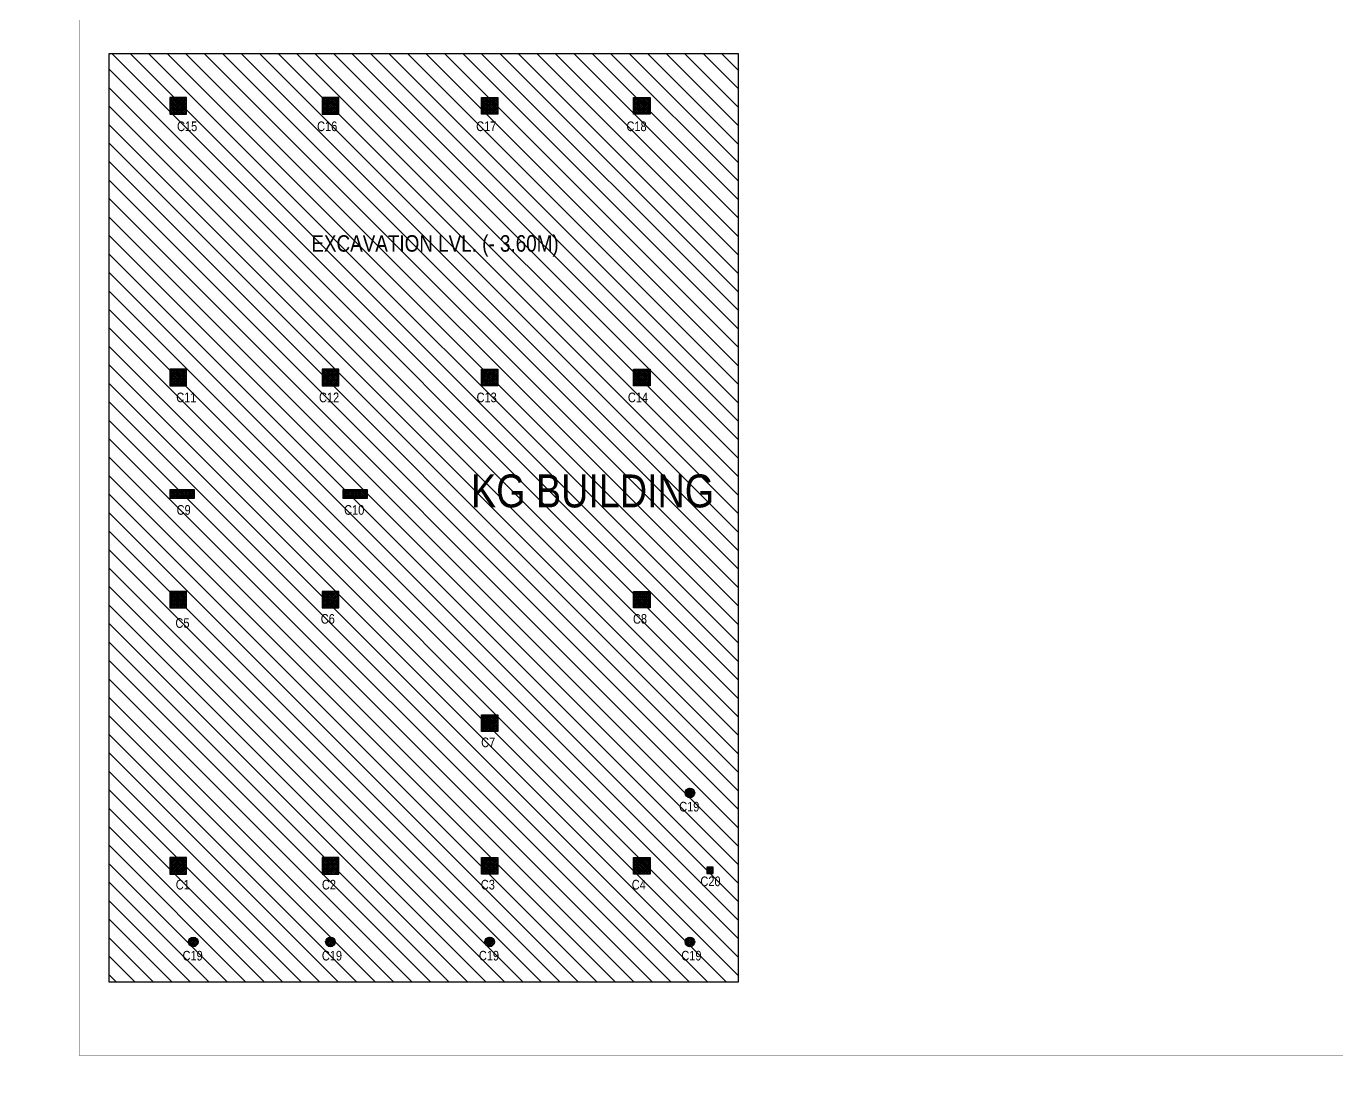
# Model space of a CAD drawing. Header units: millimetres. Extents: x 1112055 to 3390982, y -148532 to 766891.
# Drawn here: x 1641997 to 1689763, y 218182 to 256367 of the extents above; entities that cross this region are included whole.
import ezdxf

# ---------------------------------------------------------------- set-up
doc = ezdxf.new("R2010")
doc.units = ezdxf.units.MM
for name, color, linetype, lineweight in [('B COL. NO.', 3, 'Continuous', 20), ('B FINAL COLUMN', 1, 'Continuous', 30), ('B TITLE BLOCK', 250, 'Continuous', 0), ('EXCAVATION LINE', 236, 'Continuous', 30), ('g-sol250', 250, 'Continuous', 5)]:
    doc.layers.add(name, color=color, linetype=linetype, lineweight=lineweight)
doc.styles.add('SWINC', font='swissc.ttf')
pattern_1 = [(315, (2564917.786, 820275.324), (33.6759605, 33.6759605), []), (45, (2564917.786, 820275.324), (-33.6759605, 33.6759605), [])]
pattern_2 = [(315, (2564917.786, 820075.324), (33.6759605, 33.6759605), []), (45, (2564917.786, 820075.324), (-33.6759605, 33.6759605), [])]

msp = doc.modelspace()

# ---------------------------------------------------------------- hatches: boundary and pattern name
at = {"layer": 'EXCAVATION LINE', "lineweight": 0}
h = msp.add_hatch(dxfattribs=at)
h.set_pattern_fill('ANSI31', color=250, scale=150, angle=270)
h.set_pattern_definition([(315, (-268566.27, -141113.95), (336.7596, 336.7596), [])])
h.paths.add_polyline_path([(1645020, 255378.4), (1667950, 255378.4), (1667950, 221523.4), (1645020, 221523.4)])
at = {"layer": 'g-sol250'}
h = msp.add_hatch(dxfattribs=at)
h.set_pattern_fill('ANSI37', color=250, scale=15, angle=-90)
h.set_pattern_definition(pattern_1)
h.paths.add_polyline_path([(1647235, 253163.4), (1647835, 253163.4), (1647835, 253763.4), (1647235, 253763.4)])
h = msp.add_hatch(dxfattribs=at)
h.set_pattern_fill('ANSI37', color=250, scale=15, angle=-90)
h.set_pattern_definition(pattern_1)
h.paths.add_polyline_path([(1652785, 253163.4), (1653385, 253163.4), (1653385, 253763.4), (1652785, 253763.4)])
h = msp.add_hatch(dxfattribs=at)
h.set_pattern_fill('ANSI37', color=250, scale=15, angle=-90)
h.set_pattern_definition(pattern_1)
h.paths.add_polyline_path([(1658585, 253163.4), (1659185, 253163.4), (1659185, 253763.4), (1658585, 253763.4)])
h = msp.add_hatch(dxfattribs=at)
h.set_pattern_fill('ANSI37', color=250, scale=15, angle=-90)
h.set_pattern_definition(pattern_1)
h.paths.add_polyline_path([(1664135, 253163.4), (1664735, 253163.4), (1664735, 253763.4), (1664135, 253763.4)])
h = msp.add_hatch(dxfattribs=at)
h.set_pattern_fill('ANSI37', color=250, scale=15, angle=-90)
h.set_pattern_definition(pattern_1)
h.paths.add_polyline_path([(1647835, 243863.4), (1647235, 243863.4), (1647235, 243263.4), (1647835, 243263.4)])
h = msp.add_hatch(dxfattribs=at)
h.set_pattern_fill('ANSI37', color=250, scale=15, angle=-90)
h.set_pattern_definition(pattern_1)
h.paths.add_polyline_path([(1653385, 243863.4), (1652785, 243863.4), (1652785, 243263.4), (1653385, 243263.4)])
h = msp.add_hatch(dxfattribs=at)
h.set_pattern_fill('ANSI37', color=250, scale=15, angle=-90)
h.set_pattern_definition(pattern_1)
h.paths.add_polyline_path([(1659185, 243863.4), (1658585, 243863.4), (1658585, 243263.4), (1659185, 243263.4)])
h = msp.add_hatch(dxfattribs=at)
h.set_pattern_fill('ANSI37', color=250, scale=15, angle=-90)
h.set_pattern_definition(pattern_1)
h.paths.add_polyline_path([(1664735, 243863.4), (1664135, 243863.4), (1664135, 243263.4), (1664735, 243263.4)])
h = msp.add_hatch(dxfattribs=at)
h.set_pattern_fill('ANSI37', color=250, scale=15, angle=-90)
h.set_pattern_definition(pattern_1)
h.paths.add_polyline_path([(1647235, 239163.4), (1648135, 239163.4), (1648135, 239463.4), (1647235, 239463.4)])
h = msp.add_hatch(dxfattribs=at)
h.set_pattern_fill('ANSI37', color=250, scale=15, angle=-90)
h.set_pattern_definition(pattern_1)
h.paths.add_polyline_path([(1653535, 239163.4), (1654435, 239163.4), (1654435, 239463.4), (1653535, 239463.4)])
h = msp.add_hatch(dxfattribs=at)
h.set_pattern_fill('ANSI37', color=250, scale=15, angle=-90)
h.set_pattern_definition(pattern_2)
h.paths.add_polyline_path([(1647235, 235163.4), (1647835, 235163.4), (1647835, 235763.4), (1647235, 235763.4)])
h = msp.add_hatch(dxfattribs=at)
h.set_pattern_fill('ANSI37', color=250, scale=15, angle=-90)
h.set_pattern_definition(pattern_2)
h.paths.add_polyline_path([(1652785, 235163.4), (1653385, 235163.4), (1653385, 235763.4), (1652785, 235763.4)])
h = msp.add_hatch(dxfattribs=at)
h.set_pattern_fill('ANSI37', color=250, scale=15, angle=-90)
h.set_pattern_definition(pattern_2)
h.paths.add_polyline_path([(1664135, 235163.4), (1664735, 235163.4), (1664735, 235763.4), (1664135, 235763.4)])
h = msp.add_hatch(dxfattribs=at)
h.set_pattern_fill('ANSI37', color=250, scale=15, angle=-90)
h.set_pattern_definition([(315, (2564917.786, 815575.324), (33.6759605, 33.6759605), []), (45, (2564917.786, 815575.324), (-33.6759605, 33.6759605), [])])
h.paths.add_polyline_path([(1658585, 230663.4), (1659185, 230663.4), (1659185, 231263.4), (1658585, 231263.4)])
h = msp.add_hatch(dxfattribs=at)
h.set_pattern_fill('ANSI37', color=250, scale=15, angle=270)
h.set_pattern_definition([(315, (2456433.554, 813580.593), (33.6759605, 33.6759605), []), (45, (2456433.554, 813580.593), (-33.6759605, 33.6759605), [])])
edge = h.paths.add_edge_path()
edge.add_arc((1666185, 228419.6), 175, 0, 360)
h = msp.add_hatch(dxfattribs=at)
h.set_pattern_fill('ANSI37', color=250, scale=15, angle=-90)
h.set_pattern_definition(pattern_1)
h.paths.add_polyline_path([(1647235, 225463.4), (1647835, 225463.4), (1647835, 226063.4), (1647235, 226063.4)])
h = msp.add_hatch(dxfattribs=at)
h.set_pattern_fill('ANSI37', color=250, scale=15, angle=-90)
h.set_pattern_definition(pattern_1)
h.paths.add_polyline_path([(1653385, 226063.4), (1652785, 226063.4), (1652785, 225463.4), (1653385, 225463.4)])
h = msp.add_hatch(dxfattribs=at)
h.set_pattern_fill('ANSI37', color=250, scale=15, angle=-90)
h.set_pattern_definition(pattern_1)
h.paths.add_polyline_path([(1659185, 226063.4), (1658585, 226063.4), (1658585, 225463.4), (1659185, 225463.4)])
h = msp.add_hatch(dxfattribs=at)
h.set_pattern_fill('ANSI37', color=250, scale=15, angle=-90)
h.set_pattern_definition(pattern_1)
h.paths.add_polyline_path([(1664735, 226063.4), (1664135, 226063.4), (1664135, 225463.4), (1664735, 225463.4)])
h = msp.add_hatch(dxfattribs=at)
h.set_pattern_fill('ANSI37', color=250, scale=15, angle=270)
h.set_pattern_definition([(315, (2455956.466, 814419.332), (33.6759605, 33.6759605), []), (45, (2455956.466, 814419.332), (-33.6759605, 33.6759605), [])])
h.paths.add_polyline_path([(1666805, 225483.4), (1667035, 225483.4), (1667035, 225713.4), (1666805, 225713.4)])
h = msp.add_hatch(dxfattribs=at)
h.set_pattern_fill('ANSI37', color=250, scale=15, angle=270)
h.set_pattern_definition([(315, (2456433.554, 813355.593), (33.6759605, 33.6759605), []), (45, (2456433.554, 813355.593), (-33.6759605, 33.6759605), [])])
edge = h.paths.add_edge_path()
edge.add_arc((1648085, 222988.4), 175, 0, 360)
h = msp.add_hatch(dxfattribs=at)
h.set_pattern_fill('ANSI37', color=250, scale=15, angle=270)
h.set_pattern_definition([(315, (2447858.554, 814155.593), (33.6759605, 33.6759605), []), (45, (2447858.554, 814155.593), (-33.6759605, 33.6759605), [])])
edge = h.paths.add_edge_path()
edge.add_arc((1653085, 222988.4), 175, 0, 360)
h = msp.add_hatch(dxfattribs=at)
h.set_pattern_fill('ANSI37', color=250, scale=15, angle=270)
h.set_pattern_definition([(315, (2453658.554, 814155.593), (33.6759605, 33.6759605), []), (45, (2453658.554, 814155.593), (-33.6759605, 33.6759605), [])])
edge = h.paths.add_edge_path()
edge.add_arc((1658885, 222988.4), 175, 0, 360)
h = msp.add_hatch(dxfattribs=at)
h.set_pattern_fill('ANSI37', color=250, scale=15, angle=270)
h.set_pattern_definition([(315, (2456433.554, 814155.593), (33.6759605, 33.6759605), []), (45, (2456433.554, 814155.593), (-33.6759605, 33.6759605), [])])
edge = h.paths.add_edge_path()
edge.add_arc((1666185, 222988.4), 175, 0, 360)

# ---------------------------------------------------------------- linework, layer by layer
at = {"layer": 'B FINAL COLUMN', "color": 5, "lineweight": 30}
for points in [[(1647235, 253163.4), (1647835, 253163.4), (1647835, 253763.4), (1647235, 253763.4)], [(1652785, 253163.4), (1653385, 253163.4), (1653385, 253763.4), (1652785, 253763.4)], [(1659185, 253163.4), (1658585, 253163.4), (1658585, 253763.4), (1659185, 253763.4)], [(1664735, 253163.4), (1664135, 253163.4), (1664135, 253763.4), (1664735, 253763.4)], [(1647235, 243263.4), (1647835, 243263.4), (1647835, 243863.4), (1647235, 243863.4)], [(1652785, 243263.4), (1653385, 243263.4), (1653385, 243863.4), (1652785, 243863.4)], [(1659185, 243263.4), (1658585, 243263.4), (1658585, 243863.4), (1659185, 243863.4)], [(1664735, 243263.4), (1664135, 243263.4), (1664135, 243863.4), (1664735, 243863.4)], [(1647235, 239163.4), (1648135, 239163.4), (1648135, 239463.4), (1647235, 239463.4)], [(1653535, 239163.4), (1654435, 239163.4), (1654435, 239463.4), (1653535, 239463.4)], [(1647235, 235163.4), (1647835, 235163.4), (1647835, 235763.4), (1647235, 235763.4)], [(1652785, 235163.4), (1653385, 235163.4), (1653385, 235763.4), (1652785, 235763.4)], [(1664735, 235163.4), (1664135, 235163.4), (1664135, 235763.4), (1664735, 235763.4)], [(1659185, 230663.4), (1658585, 230663.4), (1658585, 231263.4), (1659185, 231263.4)], [(1647235, 225463.4), (1647835, 225463.4), (1647835, 226063.4), (1647235, 226063.4)], [(1652785, 225463.4), (1653385, 225463.4), (1653385, 226063.4), (1652785, 226063.4)], [(1659185, 225463.4), (1658585, 225463.4), (1658585, 226063.4), (1659185, 226063.4)], [(1664735, 225463.4), (1664135, 225463.4), (1664135, 226063.4), (1664735, 226063.4)]]:
    msp.add_lwpolyline(points, close=True, dxfattribs=at)
at = {"layer": 'B FINAL COLUMN', "color": 4, "lineweight": 30}
msp.add_lwpolyline([(1666805, 225483.4), (1667035, 225483.4), (1667035, 225713.4), (1666805, 225713.4)], close=True, dxfattribs=at)
at = {"layer": 'B FINAL COLUMN', "color": 5, "lineweight": 30}
for centre in [(1666185, 228419.6), (1648085, 222988.4), (1653085, 222988.4), (1658885, 222988.4), (1666185, 222988.4)]:
    msp.add_circle(centre, 175, dxfattribs=at)
at = {"layer": 'B TITLE BLOCK', "color": 1, "const_width": 8.39}
msp.add_lwpolyline([(1643287.6, 384330.6), (1734904.4, 384330.6), (1734904.4, 218186.4), (1643287.6, 218186.4)], close=True, dxfattribs=at)
at = {"layer": 'B TITLE BLOCK', "color": 250, "lineweight": 0, "const_width": 8.39}
msp.add_lwpolyline([(1643940.2, 383678), (1734251.7, 383678), (1734251.7, 218839.1), (1643940.2, 218839.1)], close=True, dxfattribs=at)
at = {"layer": 'EXCAVATION LINE'}
msp.add_lwpolyline([(1645020, 255378.4), (1667950, 255378.4), (1667950, 221523.4), (1645020, 221523.4)], close=True, dxfattribs=at)

# ---------------------------------------------------------------- texts
at = {"color": 1, "style": 'SWINC'}
msp.add_text('KG BUILDING', height=1200, dxfattribs=at).set_placement((1658208.5, 238827.8))
msp.add_text('KG BUILDING', height=1200, dxfattribs=at).set_placement((1658208.5, 238827.8))
at = {"layer": 'B COL. NO.', "style": 'SWINC'}
for s, p in [('C15', (1647494.5, 252544.3)), ('C16', (1652598.6, 252544.3)), ('C17', (1658396.5, 252544.3)), ('C18', (1663874.5, 252544.3)), ('C11', (1647465, 242661.8)), ('C12', (1652667.9, 242661.8)), ('C13', (1658410.9, 242661.8)), ('C14', (1663925.5, 242661.8)), ('C9', (1647479.3, 238560.1)), ('C10', (1653583.9, 238560.1)), ('C5', (1647435, 234438.5)), ('C6', (1652732.5, 234588.5)), ('C8', (1664110.5, 234588.5)), ('C7', (1658577.6, 230088.5)), ('C19', (1665795.3, 227744.5)), ('C1', (1647447.8, 224901.1)), ('C2', (1652774.3, 224901.1)), ('C3', (1658566.3, 224901.1)), ('C4', (1664067.1, 224901.1)), ('C20', (1666569, 225022.1)), ('C19', (1647695.3, 222313.3)), ('C19', (1652772.7, 222313.3)), ('C19', (1658495.3, 222313.3)), ('C19', (1665872.7, 222313.3))]:
    msp.add_text(s, height=350, dxfattribs=at).set_placement(p)
at = {"layer": 'B TITLE BLOCK', "color": 251, "lineweight": 0, "char_height": 464.277, "attachment_point": 2, "style": 'SWINC'}
for insert in [(1902382.5, 243228.6), (1718998.5, 241871.7), (2005241.2, 239562.5)]:
    msp.add_mtext_dynamic_manual_height_columns('\\pxsm1,qj;{\\fBankGothic Lt BT|b0|i0|c0|p34;BHOOMI\\P\\ps*,q*;\\fGost|b0|i0|c0|p2;\\H0.8x;- CONSULTANTS -\\C1; }', width=1213989.136, gutter_width=0, heights=[170761.4], dxfattribs=dict(at, insert=insert))
at = {"layer": 'EXCAVATION LINE', "color": 0, "style": 'SWINC'}
msp.add_text('EXCAVATION LVL. (- 3.60M) ', height=600, dxfattribs=at).set_placement((1652389.9, 248149.1))

doc.saveas('drawing.dxf')
